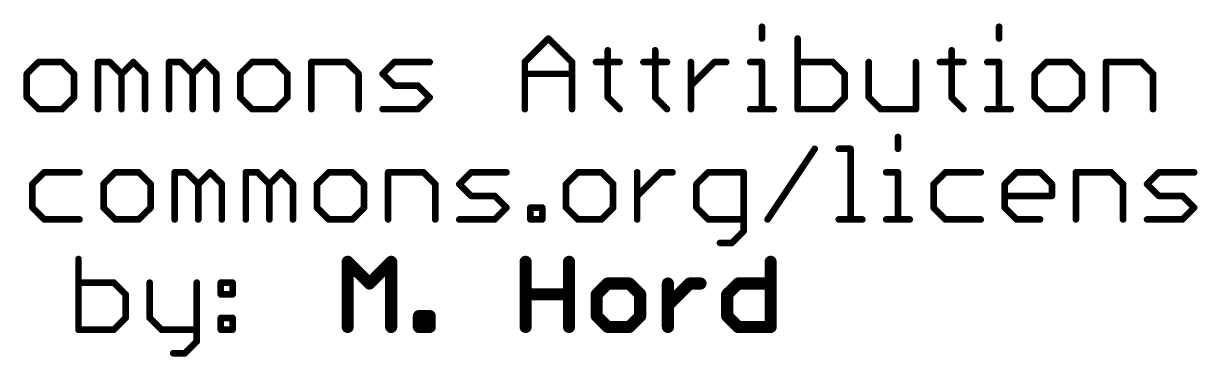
# Model space of a CAD drawing. Extents: x -47 to 60, y -17 to 15.
# Drawn here: x -2.24 to 24.77, y -17.05 to -9.38 of the extents above; entities that cross this region are included whole.
import ezdxf

# ---------------------------------------------------------------- set-up
doc = ezdxf.new("R2010")
doc.units = 0
doc.layers.add('51', color=53, linetype='CONTINUOUS')

msp = doc.modelspace()

# ---------------------------------------------------------------- linework, layer by layer
at = {"layer": '51'}
for points, const_width in [([(14.7507, -9.4556), (14.7507, -9.7268)], 0.1524), ([(20.2079, -9.4556), (20.2079, -9.7268)], 0.1524), ([(9.2952, -10.2691), (9.8376, -9.7268)], 0.1524), ([(9.8376, -9.7268), (10.3799, -10.2691)], 0.1524), ([(15.571, -9.7268), (15.571, -11.3538)], 0.1524), ([(11.2035, -9.998), (11.2035, -11.0826)], 0.1524), ([(12.295, -9.998), (12.295, -11.0826)], 0.1524), ([(19.1165, -9.998), (19.1165, -11.0826)], 0.1524), ([(-1.8937, -10.2691), (-2.1649, -10.5403)], 0.1524), ([(-1.3514, -10.2691), (-1.8937, -10.2691)], 0.1524), ([(-1.0802, -10.5403), (-1.3514, -10.2691)], 0.1524), ([(-0.5277, -11.3538), (-0.5277, -10.2691)], 0.1524), ([(-0.5277, -10.2691), (-0.2565, -10.2691)], 0.1524), ([(-0.2565, -10.2691), (0.0146, -10.5403)], 0.1524), ([(0.0146, -10.5403), (0.2858, -10.2691)], 0.1524), ([(0.2858, -10.2691), (0.557, -10.5403)], 0.1524), ([(1.1095, -11.3538), (1.1095, -10.2691)], 0.1524), ([(1.1095, -10.2691), (1.3806, -10.2691)], 0.1524), ([(1.3806, -10.2691), (1.6518, -10.5403)], 0.1524), ([(1.6518, -10.5403), (1.9229, -10.2691)], 0.1524), ([(1.9229, -10.2691), (2.1941, -10.5403)], 0.1524), ([(3.0178, -10.2691), (2.7466, -10.5403)], 0.1524), ([(3.5601, -10.2691), (3.0178, -10.2691)], 0.1524), ([(3.8313, -10.5403), (3.5601, -10.2691)], 0.1524), ([(4.3838, -11.3538), (4.3838, -10.2691)], 0.1524), ([(4.3838, -10.2691), (5.1973, -10.2691)], 0.1524), ([(5.1973, -10.2691), (5.4684, -10.5403)], 0.1524), ([(6.0209, -10.5403), (6.2921, -10.2691)], 0.1524), ([(6.2921, -10.2691), (7.1056, -10.2691)], 0.1524), ([(9.2952, -11.3538), (9.2952, -10.2691)], 0.1524), ([(10.3799, -10.2691), (10.3799, -11.3538)], 0.1524), ([(10.9324, -10.2691), (11.4747, -10.2691)], 0.1524), ([(12.0238, -10.2691), (12.5662, -10.2691)], 0.1524), ([(13.1153, -11.3538), (13.1153, -10.2691)], 0.1524), ([(13.1153, -10.8115), (13.6576, -10.2691)], 0.1524), ([(13.6576, -10.2691), (13.9288, -10.2691)], 0.1524), ([(14.4796, -10.2691), (14.7507, -10.2691)], 0.1524), ([(14.7507, -10.2691), (14.7507, -11.3538)], 0.1524), ([(16.3845, -10.2691), (15.571, -10.2691)], 0.1524), ([(16.6557, -10.5403), (16.3845, -10.2691)], 0.1524), ([(17.2082, -10.2691), (17.2082, -11.0826)], 0.1524), ([(18.2928, -11.3538), (18.2928, -10.2691)], 0.1524), ([(18.8453, -10.2691), (19.3876, -10.2691)], 0.1524), ([(19.9367, -10.2691), (20.2079, -10.2691)], 0.1524), ([(20.2079, -10.2691), (20.2079, -11.3538)], 0.1524), ([(21.2993, -10.2691), (21.0282, -10.5403)], 0.1524), ([(21.8417, -10.2691), (21.2993, -10.2691)], 0.1524), ([(22.1128, -10.5403), (21.8417, -10.2691)], 0.1524), ([(22.6653, -11.3538), (22.6653, -10.2691)], 0.1524), ([(22.6653, -10.2691), (23.4788, -10.2691)], 0.1524), ([(23.4788, -10.2691), (23.75, -10.5403)], 0.1524), ([(-2.1649, -10.5403), (-2.1649, -11.0826)], 0.1524), ([(-1.0802, -11.0826), (-1.0802, -10.5403)], 0.1524), ([(0.0146, -10.5403), (0.0146, -11.3538)], 0.1524), ([(0.557, -10.5403), (0.557, -11.3538)], 0.1524), ([(1.6518, -10.5403), (1.6518, -11.3538)], 0.1524), ([(2.1941, -10.5403), (2.1941, -11.3538)], 0.1524), ([(2.7466, -10.5403), (2.7466, -11.0826)], 0.1524), ([(3.8313, -11.0826), (3.8313, -10.5403)], 0.1524), ([(5.4684, -10.5403), (5.4684, -11.3538)], 0.1524), ([(6.2921, -10.8115), (6.0209, -10.5403)], 0.1524), ([(9.2952, -10.5403), (10.3799, -10.5403)], 0.1524), ([(16.6557, -11.0826), (16.6557, -10.5403)], 0.1524), ([(21.0282, -10.5403), (21.0282, -11.0826)], 0.1524), ([(22.1128, -11.0826), (22.1128, -10.5403)], 0.1524), ([(23.75, -10.5403), (23.75, -11.3538)], 0.1524), ([(6.8344, -10.8115), (6.2921, -10.8115)], 0.1524), ([(7.1056, -11.0826), (6.8344, -10.8115)], 0.1524), ([(-2.1649, -11.0826), (-1.8937, -11.3538)], 0.1524), ([(-1.3514, -11.3538), (-1.0802, -11.0826)], 0.1524), ([(2.7466, -11.0826), (3.0178, -11.3538)], 0.1524), ([(3.5601, -11.3538), (3.8313, -11.0826)], 0.1524), ([(6.8344, -11.3538), (7.1056, -11.0826)], 0.1524), ([(11.2035, -11.0826), (11.4747, -11.3538)], 0.1524), ([(12.295, -11.0826), (12.5662, -11.3538)], 0.1524), ([(16.3845, -11.3538), (16.6557, -11.0826)], 0.1524), ([(17.2082, -11.0826), (17.4793, -11.3538)], 0.1524), ([(19.1165, -11.0826), (19.3876, -11.3538)], 0.1524), ([(21.0282, -11.0826), (21.2993, -11.3538)], 0.1524), ([(21.8417, -11.3538), (22.1128, -11.0826)], 0.1524), ([(-1.8937, -11.3538), (-1.3514, -11.3538)], 0.1524), ([(3.0178, -11.3538), (3.5601, -11.3538)], 0.1524), ([(6.0209, -11.3538), (6.8344, -11.3538)], 0.1524), ([(14.4796, -11.3538), (15.0219, -11.3538)], 0.1524), ([(15.571, -11.3538), (16.3845, -11.3538)], 0.1524), ([(17.4793, -11.3538), (18.2928, -11.3538)], 0.1524), ([(19.9367, -11.3538), (20.4791, -11.3538)], 0.1524), ([(21.2993, -11.3538), (21.8417, -11.3538)], 0.1524), ([(17.8806, -11.9956), (17.8806, -12.2668)], 0.1524), ([(14.8808, -13.8938), (15.9655, -12.2668)], 0.1524), ([(16.518, -12.2668), (16.7891, -12.2668)], 0.1524), ([(16.7891, -12.2668), (16.7891, -13.8938)], 0.1524), ([(-1.7653, -12.8091), (-2.0365, -13.0803)], 0.1524), ([(-0.9518, -12.8091), (-1.7653, -12.8091)], 0.1524), ([(-0.1281, -12.8091), (-0.3993, -13.0803)], 0.1524), ([(0.4142, -12.8091), (-0.1281, -12.8091)], 0.1524), ([(0.6854, -13.0803), (0.4142, -12.8091)], 0.1524), ([(1.2379, -13.8938), (1.2379, -12.8091)], 0.1524), ([(1.2379, -12.8091), (1.509, -12.8091)], 0.1524), ([(1.509, -12.8091), (1.7802, -13.0803)], 0.1524), ([(1.7802, -13.0803), (2.0514, -12.8091)], 0.1524), ([(2.0514, -12.8091), (2.3225, -13.0803)], 0.1524), ([(2.875, -13.8938), (2.875, -12.8091)], 0.1524), ([(2.875, -12.8091), (3.1462, -12.8091)], 0.1524), ([(3.1462, -12.8091), (3.4173, -13.0803)], 0.1524), ([(3.4173, -13.0803), (3.6885, -12.8091)], 0.1524), ([(3.6885, -12.8091), (3.9597, -13.0803)], 0.1524), ([(4.7833, -12.8091), (4.5122, -13.0803)], 0.1524), ([(5.3257, -12.8091), (4.7833, -12.8091)], 0.1524), ([(5.5968, -13.0803), (5.3257, -12.8091)], 0.1524), ([(6.1493, -13.8938), (6.1493, -12.8091)], 0.1524), ([(6.1493, -12.8091), (6.9628, -12.8091)], 0.1524), ([(6.9628, -12.8091), (7.234, -13.0803)], 0.1524), ([(7.7865, -13.0803), (8.0576, -12.8091)], 0.1524), ([(8.0576, -12.8091), (8.8711, -12.8091)], 0.1524), ([(10.5134, -12.8091), (10.2422, -13.0803)], 0.1524), ([(11.0557, -12.8091), (10.5134, -12.8091)], 0.1524), ([(11.3269, -13.0803), (11.0557, -12.8091)], 0.1524), ([(11.8794, -13.8938), (11.8794, -12.8091)], 0.1524), ([(11.8794, -13.3515), (12.4217, -12.8091)], 0.1524), ([(12.4217, -12.8091), (12.6929, -12.8091)], 0.1524), ([(13.5148, -12.8091), (13.2437, -13.0803)], 0.1524), ([(14.3283, -12.8091), (13.5148, -12.8091)], 0.1524), ([(14.3283, -14.165), (14.3283, -12.8091)], 0.1524), ([(17.6094, -12.8091), (17.8806, -12.8091)], 0.1524), ([(17.8806, -12.8091), (17.8806, -13.8938)], 0.1524), ([(18.972, -12.8091), (18.7009, -13.0803)], 0.1524), ([(19.7855, -12.8091), (18.972, -12.8091)], 0.1524), ([(20.338, -13.0803), (20.6092, -12.8091)], 0.1524), ([(20.6092, -12.8091), (21.1515, -12.8091)], 0.1524), ([(21.1515, -12.8091), (21.4227, -13.0803)], 0.1524), ([(21.9752, -13.8938), (21.9752, -12.8091)], 0.1524), ([(21.9752, -12.8091), (22.7887, -12.8091)], 0.1524), ([(22.7887, -12.8091), (23.0598, -13.0803)], 0.1524), ([(23.6123, -13.0803), (23.8835, -12.8091)], 0.1524), ([(23.8835, -12.8091), (24.697, -12.8091)], 0.1524), ([(-2.0365, -13.0803), (-2.0365, -13.6226)], 0.1524), ([(-0.3993, -13.0803), (-0.3993, -13.6226)], 0.1524), ([(0.6854, -13.6226), (0.6854, -13.0803)], 0.1524), ([(1.7802, -13.0803), (1.7802, -13.8938)], 0.1524), ([(2.3225, -13.0803), (2.3225, -13.8938)], 0.1524), ([(3.4173, -13.0803), (3.4173, -13.8938)], 0.1524), ([(3.9597, -13.0803), (3.9597, -13.8938)], 0.1524), ([(4.5122, -13.0803), (4.5122, -13.6226)], 0.1524), ([(5.5968, -13.6226), (5.5968, -13.0803)], 0.1524), ([(7.234, -13.0803), (7.234, -13.8938)], 0.1524), ([(8.0576, -13.3515), (7.7865, -13.0803)], 0.1524), ([(10.2422, -13.0803), (10.2422, -13.6226)], 0.1524), ([(11.3269, -13.6226), (11.3269, -13.0803)], 0.1524), ([(13.2437, -13.0803), (13.2437, -13.6226)], 0.1524), ([(18.7009, -13.0803), (18.7009, -13.6226)], 0.1524), ([(20.338, -13.6226), (20.338, -13.0803)], 0.1524), ([(21.4227, -13.0803), (21.4227, -13.3515)], 0.1524), ([(23.0598, -13.0803), (23.0598, -13.8938)], 0.1524), ([(23.8835, -13.3515), (23.6123, -13.0803)], 0.1524), ([(8.6, -13.3515), (8.0576, -13.3515)], 0.1524), ([(8.8711, -13.6226), (8.6, -13.3515)], 0.1524), ([(21.4227, -13.3515), (20.338, -13.3515)], 0.1524), ([(24.4258, -13.3515), (23.8835, -13.3515)], 0.1524), ([(24.697, -13.6226), (24.4258, -13.3515)], 0.1524), ([(-2.0365, -13.6226), (-1.7653, -13.8938)], 0.1524), ([(-0.3993, -13.6226), (-0.1281, -13.8938)], 0.1524), ([(0.4142, -13.8938), (0.6854, -13.6226)], 0.1524), ([(4.5122, -13.6226), (4.7833, -13.8938)], 0.1524), ([(5.3257, -13.8938), (5.5968, -13.6226)], 0.1524), ([(8.6, -13.8938), (8.8711, -13.6226)], 0.1524), ([(9.4236, -13.8938), (9.4236, -13.6226)], 0.1524), ([(9.4236, -13.6226), (9.6948, -13.6226)], 0.1524), ([(9.6948, -13.6226), (9.6948, -13.8938)], 0.1524), ([(10.2422, -13.6226), (10.5134, -13.8938)], 0.1524), ([(11.0557, -13.8938), (11.3269, -13.6226)], 0.1524), ([(13.2437, -13.6226), (13.5148, -13.8938)], 0.1524), ([(18.7009, -13.6226), (18.972, -13.8938)], 0.1524), ([(20.6092, -13.8938), (20.338, -13.6226)], 0.1524), ([(24.4258, -13.8938), (24.697, -13.6226)], 0.1524), ([(-1.7653, -13.8938), (-0.9518, -13.8938)], 0.1524), ([(-0.1281, -13.8938), (0.4142, -13.8938)], 0.1524), ([(4.7833, -13.8938), (5.3257, -13.8938)], 0.1524), ([(7.7865, -13.8938), (8.6, -13.8938)], 0.1524), ([(9.6948, -13.8938), (9.4236, -13.8938)], 0.1524), ([(10.5134, -13.8938), (11.0557, -13.8938)], 0.1524), ([(13.5148, -13.8938), (14.3283, -13.8938)], 0.1524), ([(16.518, -13.8938), (17.0603, -13.8938)], 0.1524), ([(17.6094, -13.8938), (18.1517, -13.8938)], 0.1524), ([(18.972, -13.8938), (19.7855, -13.8938)], 0.1524), ([(21.1515, -13.8938), (20.6092, -13.8938)], 0.1524), ([(23.6123, -13.8938), (24.4258, -13.8938)], 0.1524), ([(14.0572, -14.4361), (14.3283, -14.165)], 0.1524), ([(13.786, -14.4361), (14.0572, -14.4361)], 0.1524), ([(-0.9751, -14.8068), (-0.9751, -16.4338)], 0.1524), ([(5.2197, -16.3703), (5.2197, -14.8704)], 0.2794), ([(5.2197, -14.8704), (5.7197, -15.3704)], 0.2794), ([(5.7197, -15.3704), (6.2196, -14.8704)], 0.2794), ([(6.2196, -14.8704), (6.2196, -16.3703)], 0.2794), ([(9.3126, -16.3703), (9.3126, -14.8704)], 0.2794), ([(10.3125, -14.8704), (10.3125, -16.3703)], 0.2794), ([(14.9511, -14.8704), (14.9511, -16.3703)], 0.2794), ([(-0.1616, -15.3491), (-0.9751, -15.3491)], 0.1524), ([(0.1095, -15.6203), (-0.1616, -15.3491)], 0.1524), ([(0.662, -15.3491), (0.662, -16.1626)], 0.1524), ([(1.7467, -15.3491), (1.7467, -16.705)], 0.1524), ([(2.2992, -15.3491), (2.5704, -15.3491)], 0.1524), ([(2.2992, -15.6203), (2.2992, -15.3491)], 0.1524), ([(2.5704, -15.3491), (2.5704, -15.6203)], 0.1524), ([(11.1997, -15.3704), (10.9497, -15.6204)], 0.2794), ([(11.6997, -15.3704), (11.1997, -15.3704)], 0.2794), ([(11.9497, -15.6204), (11.6997, -15.3704)], 0.2794), ([(12.5869, -16.3703), (12.5869, -15.3704)], 0.2794), ([(12.5869, -15.8703), (13.0869, -15.3704)], 0.2794), ([(13.0869, -15.3704), (13.3368, -15.3704)], 0.2794), ([(13.9512, -15.6204), (14.2012, -15.3704)], 0.2794), ([(14.2012, -15.3704), (14.9511, -15.3704)], 0.2794), ([(0.1095, -16.1626), (0.1095, -15.6203)], 0.1524), ([(2.5704, -15.6203), (2.2992, -15.6203)], 0.1524), ([(9.3126, -15.6204), (10.3125, -15.6204)], 0.2794), ([(10.9497, -15.6204), (10.9497, -16.1203)], 0.2794), ([(11.9497, -16.1203), (11.9497, -15.6204)], 0.2794), ([(13.9512, -16.1203), (13.9512, -15.6204)], 0.2794), ([(-0.1616, -16.4338), (0.1095, -16.1626)], 0.1524), ([(0.662, -16.1626), (0.9332, -16.4338)], 0.1524), ([(2.2992, -16.1626), (2.5704, -16.1626)], 0.1524), ([(2.2992, -16.4338), (2.2992, -16.1626)], 0.1524), ([(2.5704, -16.1626), (2.5704, -16.4338)], 0.1524), ([(6.8569, -16.3703), (6.8569, -16.1203)], 0.2794), ([(6.8569, -16.1203), (7.1068, -16.1203)], 0.2794), ([(7.1068, -16.1203), (7.1068, -16.3703)], 0.2794), ([(10.9497, -16.1203), (11.1997, -16.3703)], 0.2794), ([(11.6997, -16.3703), (11.9497, -16.1203)], 0.2794), ([(14.2012, -16.3703), (13.9512, -16.1203)], 0.2794), ([(-0.9751, -16.4338), (-0.1616, -16.4338)], 0.1524), ([(0.9332, -16.4338), (1.7467, -16.4338)], 0.1524), ([(2.5704, -16.4338), (2.2992, -16.4338)], 0.1524), ([(7.1068, -16.3703), (6.8569, -16.3703)], 0.2794), ([(11.1997, -16.3703), (11.6997, -16.3703)], 0.2794), ([(14.9511, -16.3703), (14.2012, -16.3703)], 0.2794), ([(1.7467, -16.705), (1.4755, -16.9761)], 0.1524), ([(1.4755, -16.9761), (1.2044, -16.9761)], 0.1524)]:
    msp.add_lwpolyline(points, dxfattribs=dict(at, const_width=const_width))
for points, const_width in [([(14.7888, -9.4556, 1), (14.7126, -9.4556)], 0.0762), ([(20.246, -9.4556, 1), (20.1698, -9.4556)], 0.0762), ([(9.8645, -9.6999, 1), (9.8106, -9.7538)], 0.0762), ([(9.8645, -9.7538, 1), (9.8106, -9.6999)], 0.0762), ([(14.7126, -9.7268, 1), (14.7888, -9.7268)], 0.0762), ([(15.6091, -9.7268, 1), (15.5329, -9.7268)], 0.0762), ([(20.1698, -9.7268, 1), (20.246, -9.7268)], 0.0762), ([(11.2416, -9.998, 1), (11.1654, -9.998)], 0.0762), ([(12.3331, -9.998, 1), (12.2569, -9.998)], 0.0762), ([(19.1546, -9.998, 1), (19.0784, -9.998)], 0.0762), ([(-1.8937, -10.231, 1), (-1.8937, -10.3072)], 0.0762), ([(-1.8668, -10.2961, 1), (-1.9206, -10.2422)], 0.0762), ([(-1.3244, -10.2422, 1), (-1.3783, -10.2961)], 0.0762), ([(-1.3514, -10.3072, 1), (-1.3514, -10.231)], 0.0762), ([(-0.4896, -10.2691, 1), (-0.5658, -10.2691)], 0.0762), ([(-0.5277, -10.231, 1), (-0.5277, -10.3072)], 0.0762), ([(-0.2296, -10.2422, 1), (-0.2835, -10.2961)], 0.0762), ([(-0.2565, -10.3072, 1), (-0.2565, -10.231)], 0.0762), ([(0.3127, -10.2422, 1), (0.2588, -10.2961)], 0.0762), ([(0.3127, -10.2961, 1), (0.2588, -10.2422)], 0.0762), ([(1.1476, -10.2691, 1), (1.0714, -10.2691)], 0.0762), ([(1.1095, -10.231, 1), (1.1095, -10.3072)], 0.0762), ([(1.4076, -10.2422, 1), (1.3537, -10.2961)], 0.0762), ([(1.3806, -10.3072, 1), (1.3806, -10.231)], 0.0762), ([(1.9499, -10.2422, 1), (1.896, -10.2961)], 0.0762), ([(1.9499, -10.2961, 1), (1.896, -10.2422)], 0.0762), ([(3.0178, -10.231, 1), (3.0178, -10.3072)], 0.0762), ([(3.0447, -10.2961, 1), (2.9908, -10.2422)], 0.0762), ([(3.587, -10.2422, 1), (3.5332, -10.2961)], 0.0762), ([(3.5601, -10.3072, 1), (3.5601, -10.231)], 0.0762), ([(4.4219, -10.2691, 1), (4.3457, -10.2691)], 0.0762), ([(4.3838, -10.231, 1), (4.3838, -10.3072)], 0.0762), ([(5.2242, -10.2422, 1), (5.1703, -10.2961)], 0.0762), ([(5.1973, -10.3072, 1), (5.1973, -10.231)], 0.0762), ([(6.2921, -10.231, 1), (6.2921, -10.3072)], 0.0762), ([(6.319, -10.2961, 1), (6.2651, -10.2422)], 0.0762), ([(7.1056, -10.3072, 1), (7.1056, -10.231)], 0.0762), ([(9.3333, -10.2691, 1), (9.2571, -10.2691)], 0.0762), ([(9.2683, -10.2422, 1), (9.3222, -10.2961)], 0.0762), ([(10.418, -10.2691, 1), (10.3418, -10.2691)], 0.0762), ([(10.3529, -10.2961, 1), (10.4068, -10.2422)], 0.0762), ([(10.9324, -10.231, 1), (10.9324, -10.3072)], 0.0762), ([(11.4747, -10.3072, 1), (11.4747, -10.231)], 0.0762), ([(12.0238, -10.231, 1), (12.0238, -10.3072)], 0.0762), ([(12.5662, -10.3072, 1), (12.5662, -10.231)], 0.0762), ([(13.1534, -10.2691, 1), (13.0772, -10.2691)], 0.0762), ([(13.6576, -10.231, 1), (13.6576, -10.3072)], 0.0762), ([(13.6845, -10.2961, 1), (13.6306, -10.2422)], 0.0762), ([(13.9288, -10.3072, 1), (13.9288, -10.231)], 0.0762), ([(14.4796, -10.231, 1), (14.4796, -10.3072)], 0.0762), ([(14.7888, -10.2691, 1), (14.7126, -10.2691)], 0.0762), ([(14.7507, -10.3072, 1), (14.7507, -10.231)], 0.0762), ([(15.571, -10.231, 1), (15.571, -10.3072)], 0.0762), ([(16.4114, -10.2422, 1), (16.3575, -10.2961)], 0.0762), ([(16.3845, -10.3072, 1), (16.3845, -10.231)], 0.0762), ([(17.2463, -10.2691, 1), (17.1701, -10.2691)], 0.0762), ([(18.3309, -10.2691, 1), (18.2547, -10.2691)], 0.0762), ([(18.8453, -10.231, 1), (18.8453, -10.3072)], 0.0762), ([(19.3876, -10.3072, 1), (19.3876, -10.231)], 0.0762), ([(19.9367, -10.231, 1), (19.9367, -10.3072)], 0.0762), ([(20.246, -10.2691, 1), (20.1698, -10.2691)], 0.0762), ([(20.2079, -10.3072, 1), (20.2079, -10.231)], 0.0762), ([(21.2993, -10.231, 1), (21.2993, -10.3072)], 0.0762), ([(21.3263, -10.2961, 1), (21.2724, -10.2422)], 0.0762), ([(21.8686, -10.2422, 1), (21.8147, -10.2961)], 0.0762), ([(21.8417, -10.3072, 1), (21.8417, -10.231)], 0.0762), ([(22.7034, -10.2691, 1), (22.6272, -10.2691)], 0.0762), ([(22.6653, -10.231, 1), (22.6653, -10.3072)], 0.0762), ([(23.5058, -10.2422, 1), (23.4519, -10.2961)], 0.0762), ([(23.4788, -10.3072, 1), (23.4788, -10.231)], 0.0762), ([(-2.1268, -10.5403, 1), (-2.203, -10.5403)], 0.0762), ([(-2.1918, -10.5134, 1), (-2.1379, -10.5672)], 0.0762), ([(-1.0421, -10.5403, 1), (-1.1183, -10.5403)], 0.0762), ([(-1.1071, -10.5672, 1), (-1.0533, -10.5134)], 0.0762), ([(0.0527, -10.5403, 1), (-0.0235, -10.5403)], 0.0762), ([(-0.0123, -10.5134, 1), (0.0416, -10.5672)], 0.0762), ([(-0.0123, -10.5672, 1), (0.0416, -10.5134)], 0.0762), ([(0.5951, -10.5403, 1), (0.5189, -10.5403)], 0.0762), ([(0.53, -10.5672, 1), (0.5839, -10.5134)], 0.0762), ([(1.6899, -10.5403, 1), (1.6137, -10.5403)], 0.0762), ([(1.6248, -10.5134, 1), (1.6787, -10.5672)], 0.0762), ([(1.6248, -10.5672, 1), (1.6787, -10.5134)], 0.0762), ([(2.2322, -10.5403, 1), (2.156, -10.5403)], 0.0762), ([(2.1672, -10.5672, 1), (2.2211, -10.5134)], 0.0762), ([(2.7847, -10.5403, 1), (2.7085, -10.5403)], 0.0762), ([(2.7197, -10.5134, 1), (2.7735, -10.5672)], 0.0762), ([(3.8694, -10.5403, 1), (3.7932, -10.5403)], 0.0762), ([(3.8043, -10.5672, 1), (3.8582, -10.5134)], 0.0762), ([(5.5065, -10.5403, 1), (5.4303, -10.5403)], 0.0762), ([(5.4415, -10.5672, 1), (5.4954, -10.5134)], 0.0762), ([(6.0479, -10.5134, 1), (5.994, -10.5672)], 0.0762), ([(5.994, -10.5134, 1), (6.0479, -10.5672)], 0.0762), ([(9.2952, -10.5022, 1), (9.2952, -10.5784)], 0.0762), ([(10.3799, -10.5784, 1), (10.3799, -10.5022)], 0.0762), ([(16.6938, -10.5403, 1), (16.6176, -10.5403)], 0.0762), ([(16.6287, -10.5672, 1), (16.6826, -10.5134)], 0.0762), ([(21.0663, -10.5403, 1), (20.9901, -10.5403)], 0.0762), ([(21.0012, -10.5134, 1), (21.0551, -10.5672)], 0.0762), ([(22.1509, -10.5403, 1), (22.0747, -10.5403)], 0.0762), ([(22.0859, -10.5672, 1), (22.1398, -10.5134)], 0.0762), ([(23.7881, -10.5403, 1), (23.7119, -10.5403)], 0.0762), ([(23.7231, -10.5672, 1), (23.7769, -10.5134)], 0.0762), ([(6.2921, -10.7734, 1), (6.2921, -10.8496)], 0.0762), ([(6.2651, -10.8384, 1), (6.319, -10.7845)], 0.0762), ([(6.8614, -10.7845, 1), (6.8075, -10.8384)], 0.0762), ([(6.8344, -10.8496, 1), (6.8344, -10.7734)], 0.0762), ([(13.0883, -10.7845, 1), (13.1422, -10.8384)], 0.0762), ([(-2.1379, -11.0557, 1), (-2.1918, -11.1096)], 0.0762), ([(-2.203, -11.0826, 1), (-2.1268, -11.0826)], 0.0762), ([(-1.1183, -11.0826, 1), (-1.0421, -11.0826)], 0.0762), ([(-1.0533, -11.1096, 1), (-1.1071, -11.0557)], 0.0762), ([(2.7735, -11.0557, 1), (2.7197, -11.1096)], 0.0762), ([(2.7085, -11.0826, 1), (2.7847, -11.0826)], 0.0762), ([(3.7932, -11.0826, 1), (3.8694, -11.0826)], 0.0762), ([(3.8582, -11.1096, 1), (3.8043, -11.0557)], 0.0762), ([(7.1325, -11.1096, 1), (7.0786, -11.0557)], 0.0762), ([(7.0786, -11.1096, 1), (7.1325, -11.0557)], 0.0762), ([(11.2305, -11.0557, 1), (11.1766, -11.1096)], 0.0762), ([(11.1654, -11.0826, 1), (11.2416, -11.0826)], 0.0762), ([(12.3219, -11.0557, 1), (12.268, -11.1096)], 0.0762), ([(12.2569, -11.0826, 1), (12.3331, -11.0826)], 0.0762), ([(16.6176, -11.0826, 1), (16.6938, -11.0826)], 0.0762), ([(16.6826, -11.1096, 1), (16.6287, -11.0557)], 0.0762), ([(17.2351, -11.0557, 1), (17.1812, -11.1096)], 0.0762), ([(17.1701, -11.0826, 1), (17.2463, -11.0826)], 0.0762), ([(19.1434, -11.0557, 1), (19.0895, -11.1096)], 0.0762), ([(19.0784, -11.0826, 1), (19.1546, -11.0826)], 0.0762), ([(21.0551, -11.0557, 1), (21.0012, -11.1096)], 0.0762), ([(20.9901, -11.0826, 1), (21.0663, -11.0826)], 0.0762), ([(22.0747, -11.0826, 1), (22.1509, -11.0826)], 0.0762), ([(22.1398, -11.1096, 1), (22.0859, -11.0557)], 0.0762), ([(-1.8937, -11.3157, 1), (-1.8937, -11.3919)], 0.0762), ([(-1.9206, -11.3807, 1), (-1.8668, -11.3269)], 0.0762), ([(-1.3783, -11.3269, 1), (-1.3244, -11.3807)], 0.0762), ([(-1.3514, -11.3919, 1), (-1.3514, -11.3157)], 0.0762), ([(-0.5658, -11.3538, 1), (-0.4896, -11.3538)], 0.0762), ([(-0.0235, -11.3538, 1), (0.0527, -11.3538)], 0.0762), ([(0.5189, -11.3538, 1), (0.5951, -11.3538)], 0.0762), ([(1.0714, -11.3538, 1), (1.1476, -11.3538)], 0.0762), ([(1.6137, -11.3538, 1), (1.6899, -11.3538)], 0.0762), ([(2.156, -11.3538, 1), (2.2322, -11.3538)], 0.0762), ([(3.0178, -11.3157, 1), (3.0178, -11.3919)], 0.0762), ([(2.9908, -11.3807, 1), (3.0447, -11.3269)], 0.0762), ([(3.5332, -11.3269, 1), (3.587, -11.3807)], 0.0762), ([(3.5601, -11.3919, 1), (3.5601, -11.3157)], 0.0762), ([(4.3457, -11.3538, 1), (4.4219, -11.3538)], 0.0762), ([(5.4303, -11.3538, 1), (5.5065, -11.3538)], 0.0762), ([(6.0209, -11.3157, 1), (6.0209, -11.3919)], 0.0762), ([(6.8075, -11.3269, 1), (6.8614, -11.3807)], 0.0762), ([(6.8344, -11.3919, 1), (6.8344, -11.3157)], 0.0762), ([(9.2571, -11.3538, 1), (9.3333, -11.3538)], 0.0762), ([(10.3418, -11.3538, 1), (10.418, -11.3538)], 0.0762), ([(11.4478, -11.3807, 1), (11.5017, -11.3269)], 0.0762), ([(12.5392, -11.3807, 1), (12.5931, -11.3269)], 0.0762), ([(13.0772, -11.3538, 1), (13.1534, -11.3538)], 0.0762), ([(14.4796, -11.3157, 1), (14.4796, -11.3919)], 0.0762), ([(14.7126, -11.3538, 1), (14.7888, -11.3538)], 0.0762), ([(15.0219, -11.3919, 1), (15.0219, -11.3157)], 0.0762), ([(15.571, -11.3157, 1), (15.571, -11.3919)], 0.0762), ([(15.5329, -11.3538, 1), (15.6091, -11.3538)], 0.0762), ([(16.3576, -11.3269, 1), (16.4114, -11.3807)], 0.0762), ([(16.3845, -11.3919, 1), (16.3845, -11.3157)], 0.0762), ([(17.4793, -11.3157, 1), (17.4793, -11.3919)], 0.0762), ([(17.4524, -11.3807, 1), (17.5063, -11.3269)], 0.0762), ([(18.2547, -11.3538, 1), (18.3309, -11.3538)], 0.0762), ([(18.2928, -11.3919, 1), (18.2928, -11.3157)], 0.0762), ([(19.3607, -11.3807, 1), (19.4146, -11.3269)], 0.0762), ([(19.9367, -11.3157, 1), (19.9367, -11.3919)], 0.0762), ([(20.1698, -11.3538, 1), (20.246, -11.3538)], 0.0762), ([(20.4791, -11.3919, 1), (20.4791, -11.3157)], 0.0762), ([(21.2993, -11.3157, 1), (21.2993, -11.3919)], 0.0762), ([(21.2724, -11.3807, 1), (21.3263, -11.3269)], 0.0762), ([(21.8147, -11.3269, 1), (21.8686, -11.3807)], 0.0762), ([(21.8417, -11.3919, 1), (21.8417, -11.3157)], 0.0762), ([(22.6272, -11.3538, 1), (22.7034, -11.3538)], 0.0762), ([(23.7119, -11.3538, 1), (23.7881, -11.3538)], 0.0762), ([(17.9187, -11.9956, 1), (17.8425, -11.9956)], 0.0762), ([(15.9972, -12.2879, 1), (15.9338, -12.2457)], 0.0762), ([(16.518, -12.2287, 1), (16.518, -12.3049)], 0.0762), ([(16.8272, -12.2668, 1), (16.751, -12.2668)], 0.0762), ([(16.7891, -12.3049, 1), (16.7891, -12.2287)], 0.0762), ([(17.8425, -12.2668, 1), (17.9187, -12.2668)], 0.0762), ([(-1.7653, -12.771, 1), (-1.7653, -12.8472)], 0.0762), ([(-1.7384, -12.8361, 1), (-1.7922, -12.7822)], 0.0762), ([(-0.9518, -12.8472, 1), (-0.9518, -12.771)], 0.0762), ([(-0.1281, -12.771, 1), (-0.1281, -12.8472)], 0.0762), ([(-0.1012, -12.8361, 1), (-0.1551, -12.7822)], 0.0762), ([(0.4411, -12.7822, 1), (0.3873, -12.8361)], 0.0762), ([(0.4142, -12.8472, 1), (0.4142, -12.771)], 0.0762), ([(1.276, -12.8091, 1), (1.1998, -12.8091)], 0.0762), ([(1.2379, -12.771, 1), (1.2379, -12.8472)], 0.0762), ([(1.536, -12.7822, 1), (1.4821, -12.8361)], 0.0762), ([(1.509, -12.8472, 1), (1.509, -12.771)], 0.0762), ([(2.0783, -12.7822, 1), (2.0244, -12.8361)], 0.0762), ([(2.0783, -12.8361, 1), (2.0244, -12.7822)], 0.0762), ([(2.9131, -12.8091, 1), (2.8369, -12.8091)], 0.0762), ([(2.875, -12.771, 1), (2.875, -12.8472)], 0.0762), ([(3.1731, -12.7822, 1), (3.1192, -12.8361)], 0.0762), ([(3.1462, -12.8472, 1), (3.1462, -12.771)], 0.0762), ([(3.7154, -12.7822, 1), (3.6616, -12.8361)], 0.0762), ([(3.7154, -12.8361, 1), (3.6616, -12.7822)], 0.0762), ([(4.7833, -12.771, 1), (4.7833, -12.8472)], 0.0762), ([(4.8103, -12.8361, 1), (4.7564, -12.7822)], 0.0762), ([(5.3526, -12.7822, 1), (5.2987, -12.8361)], 0.0762), ([(5.3257, -12.8472, 1), (5.3257, -12.771)], 0.0762), ([(6.1874, -12.8091, 1), (6.1112, -12.8091)], 0.0762), ([(6.1493, -12.771, 1), (6.1493, -12.8472)], 0.0762), ([(6.9898, -12.7822, 1), (6.9359, -12.8361)], 0.0762), ([(6.9628, -12.8472, 1), (6.9628, -12.771)], 0.0762), ([(8.0576, -12.771, 1), (8.0576, -12.8472)], 0.0762), ([(8.0846, -12.8361, 1), (8.0307, -12.7822)], 0.0762), ([(8.8711, -12.8472, 1), (8.8711, -12.771)], 0.0762), ([(10.5134, -12.771, 1), (10.5134, -12.8472)], 0.0762), ([(10.5403, -12.8361, 1), (10.4864, -12.7822)], 0.0762), ([(11.0827, -12.7822, 1), (11.0288, -12.8361)], 0.0762), ([(11.0557, -12.8472, 1), (11.0557, -12.771)], 0.0762), ([(11.9175, -12.8091, 1), (11.8413, -12.8091)], 0.0762), ([(12.4217, -12.771, 1), (12.4217, -12.8472)], 0.0762), ([(12.4486, -12.8361, 1), (12.3948, -12.7822)], 0.0762), ([(12.6929, -12.8472, 1), (12.6929, -12.771)], 0.0762), ([(13.5148, -12.771, 1), (13.5148, -12.8472)], 0.0762), ([(13.5418, -12.8361, 1), (13.4879, -12.7822)], 0.0762), ([(14.3664, -12.8091, 1), (14.2902, -12.8091)], 0.0762), ([(14.3283, -12.8472, 1), (14.3283, -12.771)], 0.0762), ([(17.6094, -12.771, 1), (17.6094, -12.8472)], 0.0762), ([(17.9187, -12.8091, 1), (17.8425, -12.8091)], 0.0762), ([(17.8806, -12.8472, 1), (17.8806, -12.771)], 0.0762), ([(18.972, -12.771, 1), (18.972, -12.8472)], 0.0762), ([(18.999, -12.8361, 1), (18.9451, -12.7822)], 0.0762), ([(19.7855, -12.8472, 1), (19.7855, -12.771)], 0.0762), ([(20.6092, -12.771, 1), (20.6092, -12.8472)], 0.0762), ([(20.6361, -12.8361, 1), (20.5822, -12.7822)], 0.0762), ([(21.1784, -12.7822, 1), (21.1246, -12.8361)], 0.0762), ([(21.1515, -12.8472, 1), (21.1515, -12.771)], 0.0762), ([(22.0133, -12.8091, 1), (21.9371, -12.8091)], 0.0762), ([(21.9752, -12.771, 1), (21.9752, -12.8472)], 0.0762), ([(22.8156, -12.7822, 1), (22.7617, -12.8361)], 0.0762), ([(22.7887, -12.8472, 1), (22.7887, -12.771)], 0.0762), ([(23.8835, -12.771, 1), (23.8835, -12.8472)], 0.0762), ([(23.9104, -12.8361, 1), (23.8565, -12.7822)], 0.0762), ([(24.697, -12.8472, 1), (24.697, -12.771)], 0.0762), ([(-1.9984, -13.0803, 1), (-2.0746, -13.0803)], 0.0762), ([(-2.0634, -13.0534, 1), (-2.0095, -13.1072)], 0.0762), ([(-0.3612, -13.0803, 1), (-0.4374, -13.0803)], 0.0762), ([(-0.4262, -13.0534, 1), (-0.3724, -13.1072)], 0.0762), ([(0.7235, -13.0803, 1), (0.6473, -13.0803)], 0.0762), ([(0.6584, -13.1072, 1), (0.7123, -13.0534)], 0.0762), ([(1.8183, -13.0803, 1), (1.7421, -13.0803)], 0.0762), ([(1.7532, -13.0534, 1), (1.8071, -13.1072)], 0.0762), ([(1.7532, -13.1072, 1), (1.8071, -13.0534)], 0.0762), ([(2.3606, -13.0803, 1), (2.2844, -13.0803)], 0.0762), ([(2.2956, -13.1072, 1), (2.3495, -13.0534)], 0.0762), ([(3.4554, -13.0803, 1), (3.3792, -13.0803)], 0.0762), ([(3.3904, -13.0534, 1), (3.4443, -13.1072)], 0.0762), ([(3.3904, -13.1072, 1), (3.4443, -13.0534)], 0.0762), ([(3.9978, -13.0803, 1), (3.9216, -13.0803)], 0.0762), ([(3.9327, -13.1072, 1), (3.9866, -13.0534)], 0.0762), ([(4.5503, -13.0803, 1), (4.4741, -13.0803)], 0.0762), ([(4.4852, -13.0534, 1), (4.5391, -13.1072)], 0.0762), ([(5.6349, -13.0803, 1), (5.5587, -13.0803)], 0.0762), ([(5.5699, -13.1072, 1), (5.6238, -13.0534)], 0.0762), ([(7.2721, -13.0803, 1), (7.1959, -13.0803)], 0.0762), ([(7.207, -13.1072, 1), (7.2609, -13.0534)], 0.0762), ([(7.8134, -13.0534, 1), (7.7595, -13.1072)], 0.0762), ([(7.7595, -13.0534, 1), (7.8134, -13.1072)], 0.0762), ([(10.2803, -13.0803, 1), (10.2041, -13.0803)], 0.0762), ([(10.2153, -13.0534, 1), (10.2692, -13.1072)], 0.0762), ([(11.365, -13.0803, 1), (11.2888, -13.0803)], 0.0762), ([(11.2999, -13.1072, 1), (11.3538, -13.0534)], 0.0762), ([(13.2818, -13.0803, 1), (13.2056, -13.0803)], 0.0762), ([(13.2167, -13.0534, 1), (13.2706, -13.1072)], 0.0762), ([(18.739, -13.0803, 1), (18.6628, -13.0803)], 0.0762), ([(18.6739, -13.0534, 1), (18.7278, -13.1072)], 0.0762), ([(20.3761, -13.0803, 1), (20.2999, -13.0803)], 0.0762), ([(20.3111, -13.0534, 1), (20.365, -13.1072)], 0.0762), ([(21.4608, -13.0803, 1), (21.3846, -13.0803)], 0.0762), ([(21.3957, -13.1072, 1), (21.4496, -13.0534)], 0.0762), ([(23.0979, -13.0803, 1), (23.0217, -13.0803)], 0.0762), ([(23.0329, -13.1072, 1), (23.0868, -13.0534)], 0.0762), ([(23.6393, -13.0534, 1), (23.5854, -13.1072)], 0.0762), ([(23.5854, -13.0534, 1), (23.6393, -13.1072)], 0.0762), ([(8.0576, -13.3134, 1), (8.0576, -13.3896)], 0.0762), ([(8.0307, -13.3784, 1), (8.0846, -13.3245)], 0.0762), ([(8.6269, -13.3245, 1), (8.573, -13.3784)], 0.0762), ([(8.6, -13.3896, 1), (8.6, -13.3134)], 0.0762), ([(11.8524, -13.3245, 1), (11.9063, -13.3784)], 0.0762), ([(20.338, -13.3134, 1), (20.338, -13.3896)], 0.0762), ([(21.3846, -13.3515, 1), (21.4608, -13.3515)], 0.0762), ([(21.4227, -13.3896, 1), (21.4227, -13.3134)], 0.0762), ([(23.8835, -13.3134, 1), (23.8835, -13.3896)], 0.0762), ([(23.8565, -13.3784, 1), (23.9104, -13.3245)], 0.0762), ([(24.4528, -13.3245, 1), (24.3989, -13.3784)], 0.0762), ([(24.4258, -13.3896, 1), (24.4258, -13.3134)], 0.0762), ([(-2.0095, -13.5957, 1), (-2.0634, -13.6496)], 0.0762), ([(-2.0746, -13.6226, 1), (-1.9984, -13.6226)], 0.0762), ([(-0.3724, -13.5957, 1), (-0.4262, -13.6496)], 0.0762), ([(-0.4374, -13.6226, 1), (-0.3612, -13.6226)], 0.0762), ([(0.6473, -13.6226, 1), (0.7235, -13.6226)], 0.0762), ([(0.7123, -13.6496, 1), (0.6584, -13.5957)], 0.0762), ([(4.5391, -13.5957, 1), (4.4852, -13.6496)], 0.0762), ([(4.4741, -13.6226, 1), (4.5503, -13.6226)], 0.0762), ([(5.5587, -13.6226, 1), (5.6349, -13.6226)], 0.0762), ([(5.6238, -13.6496, 1), (5.5699, -13.5957)], 0.0762), ([(8.8981, -13.6496, 1), (8.8442, -13.5957)], 0.0762), ([(8.8442, -13.6496, 1), (8.8981, -13.5957)], 0.0762), ([(9.4617, -13.6226, 1), (9.3855, -13.6226)], 0.0762), ([(9.4236, -13.5845, 1), (9.4236, -13.6607)], 0.0762), ([(9.7329, -13.6226, 1), (9.6567, -13.6226)], 0.0762), ([(9.6948, -13.6607, 1), (9.6948, -13.5845)], 0.0762), ([(10.2692, -13.5957, 1), (10.2153, -13.6496)], 0.0762), ([(10.2041, -13.6226, 1), (10.2803, -13.6226)], 0.0762), ([(11.2888, -13.6226, 1), (11.365, -13.6226)], 0.0762), ([(11.3538, -13.6496, 1), (11.2999, -13.5957)], 0.0762), ([(13.2706, -13.5957, 1), (13.2167, -13.6496)], 0.0762), ([(13.2056, -13.6226, 1), (13.2818, -13.6226)], 0.0762), ([(18.7278, -13.5957, 1), (18.6739, -13.6496)], 0.0762), ([(18.6628, -13.6226, 1), (18.739, -13.6226)], 0.0762), ([(20.365, -13.5957, 1), (20.3111, -13.6496)], 0.0762), ([(20.2999, -13.6226, 1), (20.3761, -13.6226)], 0.0762), ([(24.7239, -13.6496, 1), (24.67, -13.5957)], 0.0762), ([(24.67, -13.6496, 1), (24.7239, -13.5957)], 0.0762), ([(-1.7653, -13.8557, 1), (-1.7653, -13.9319)], 0.0762), ([(-1.7922, -13.9207, 1), (-1.7384, -13.8669)], 0.0762), ([(-0.9518, -13.9319, 1), (-0.9518, -13.8557)], 0.0762), ([(-0.1281, -13.8557, 1), (-0.1281, -13.9319)], 0.0762), ([(-0.1551, -13.9207, 1), (-0.1012, -13.8669)], 0.0762), ([(0.3873, -13.8669, 1), (0.4411, -13.9207)], 0.0762), ([(0.4142, -13.9319, 1), (0.4142, -13.8557)], 0.0762), ([(1.1998, -13.8938, 1), (1.276, -13.8938)], 0.0762), ([(1.7421, -13.8938, 1), (1.8183, -13.8938)], 0.0762), ([(2.2844, -13.8938, 1), (2.3606, -13.8938)], 0.0762), ([(2.8369, -13.8938, 1), (2.9131, -13.8938)], 0.0762), ([(3.3792, -13.8938, 1), (3.4554, -13.8938)], 0.0762), ([(3.9216, -13.8938, 1), (3.9978, -13.8938)], 0.0762), ([(4.7833, -13.8557, 1), (4.7833, -13.9319)], 0.0762), ([(4.7564, -13.9207, 1), (4.8103, -13.8669)], 0.0762), ([(5.2987, -13.8669, 1), (5.3526, -13.9207)], 0.0762), ([(5.3257, -13.9319, 1), (5.3257, -13.8557)], 0.0762), ([(6.1112, -13.8938, 1), (6.1874, -13.8938)], 0.0762), ([(7.1959, -13.8938, 1), (7.2721, -13.8938)], 0.0762), ([(7.7865, -13.8557, 1), (7.7865, -13.9319)], 0.0762), ([(8.573, -13.8669, 1), (8.6269, -13.9207)], 0.0762), ([(8.6, -13.9319, 1), (8.6, -13.8557)], 0.0762), ([(9.4236, -13.8557, 1), (9.4236, -13.9319)], 0.0762), ([(9.3855, -13.8938, 1), (9.4617, -13.8938)], 0.0762), ([(9.6567, -13.8938, 1), (9.7329, -13.8938)], 0.0762), ([(9.6948, -13.9319, 1), (9.6948, -13.8557)], 0.0762), ([(10.5134, -13.8557, 1), (10.5134, -13.9319)], 0.0762), ([(10.4864, -13.9207, 1), (10.5403, -13.8669)], 0.0762), ([(11.0288, -13.8669, 1), (11.0826, -13.9207)], 0.0762), ([(11.0557, -13.9319, 1), (11.0557, -13.8557)], 0.0762), ([(11.8413, -13.8938, 1), (11.9175, -13.8938)], 0.0762), ([(13.5148, -13.8557, 1), (13.5148, -13.9319)], 0.0762), ([(13.4879, -13.9207, 1), (13.5418, -13.8669)], 0.0762), ([(14.3283, -13.9319, 1), (14.3283, -13.8557)], 0.0762), ([(14.8491, -13.8727, 1), (14.9125, -13.9149)], 0.0762), ([(16.518, -13.8557, 1), (16.518, -13.9319)], 0.0762), ([(16.751, -13.8938, 1), (16.8272, -13.8938)], 0.0762), ([(17.0603, -13.9319, 1), (17.0603, -13.8557)], 0.0762), ([(17.6094, -13.8557, 1), (17.6094, -13.9319)], 0.0762), ([(17.8425, -13.8938, 1), (17.9187, -13.8938)], 0.0762), ([(18.1517, -13.9319, 1), (18.1517, -13.8557)], 0.0762), ([(18.972, -13.8557, 1), (18.972, -13.9319)], 0.0762), ([(18.9451, -13.9207, 1), (18.999, -13.8669)], 0.0762), ([(19.7855, -13.9319, 1), (19.7855, -13.8557)], 0.0762), ([(20.6092, -13.8557, 1), (20.6092, -13.9319)], 0.0762), ([(20.5822, -13.9207, 1), (20.6361, -13.8669)], 0.0762), ([(21.1515, -13.9319, 1), (21.1515, -13.8557)], 0.0762), ([(21.9371, -13.8938, 1), (22.0133, -13.8938)], 0.0762), ([(23.0217, -13.8938, 1), (23.0979, -13.8938)], 0.0762), ([(23.6123, -13.8557, 1), (23.6123, -13.9319)], 0.0762), ([(24.3989, -13.8669, 1), (24.4528, -13.9207)], 0.0762), ([(24.4258, -13.9319, 1), (24.4258, -13.8557)], 0.0762), ([(14.2902, -14.165, 1), (14.3664, -14.165)], 0.0762), ([(14.3553, -14.1919, 1), (14.3014, -14.138)], 0.0762), ([(13.786, -14.398, 1), (13.786, -14.4742)], 0.0762), ([(14.0302, -14.4092, 1), (14.0841, -14.4631)], 0.0762), ([(14.0572, -14.4742, 1), (14.0572, -14.398)], 0.0762), ([(-0.937, -14.8068, 1), (-1.0132, -14.8068)], 0.0762), ([(5.2896, -14.8704, 1), (5.1499, -14.8704)], 0.1397), ([(5.2691, -14.821, 1), (5.1703, -14.9198)], 0.1397), ([(6.2895, -14.8704, 1), (6.1498, -14.8704)], 0.1397), ([(6.269, -14.9198, 1), (6.1702, -14.821)], 0.1397), ([(9.3824, -14.8704, 1), (9.2427, -14.8704)], 0.1397), ([(10.3824, -14.8704, 1), (10.2427, -14.8704)], 0.1397), ([(15.021, -14.8704, 1), (14.8813, -14.8704)], 0.1397), ([(-0.9751, -15.311, 1), (-0.9751, -15.3872)], 0.0762), ([(-0.1347, -15.3222, 1), (-0.1886, -15.3761)], 0.0762), ([(-0.1616, -15.3872, 1), (-0.1616, -15.311)], 0.0762), ([(0.7001, -15.3491, 1), (0.6239, -15.3491)], 0.0762), ([(1.7848, -15.3491, 1), (1.7086, -15.3491)], 0.0762), ([(2.2992, -15.311, 1), (2.2992, -15.3872)], 0.0762), ([(2.3373, -15.3491, 1), (2.2611, -15.3491)], 0.0762), ([(2.6085, -15.3491, 1), (2.5323, -15.3491)], 0.0762), ([(2.5704, -15.3872, 1), (2.5704, -15.311)], 0.0762), ([(5.6703, -15.321, 1), (5.7691, -15.4198)], 0.1397), ([(5.6703, -15.4198, 1), (5.7691, -15.321)], 0.1397), ([(11.1997, -15.3005, 1), (11.1997, -15.4402)], 0.1397), ([(11.2491, -15.4198, 1), (11.1503, -15.321)], 0.1397), ([(11.7491, -15.321, 1), (11.6503, -15.4198)], 0.1397), ([(11.6997, -15.4402, 1), (11.6997, -15.3005)], 0.1397), ([(12.6568, -15.3704, 1), (12.5171, -15.3704)], 0.1397), ([(13.0869, -15.3005, 1), (13.0869, -15.4402)], 0.1397), ([(13.1363, -15.4198, 1), (13.0375, -15.321)], 0.1397), ([(13.3368, -15.4402, 1), (13.3368, -15.3005)], 0.1397), ([(14.2012, -15.3005, 1), (14.2012, -15.4402)], 0.1397), ([(14.2506, -15.4198, 1), (14.1518, -15.321)], 0.1397), ([(14.9511, -15.4402, 1), (14.9511, -15.3005)], 0.1397), ([(0.1476, -15.6203, 1), (0.0714, -15.6203)], 0.0762), ([(0.0826, -15.6472, 1), (0.1365, -15.5934)], 0.0762), ([(2.2992, -15.5822, 1), (2.2992, -15.6584)], 0.0762), ([(2.2611, -15.6203, 1), (2.3373, -15.6203)], 0.0762), ([(2.5323, -15.6203, 1), (2.6085, -15.6203)], 0.0762), ([(2.5704, -15.6584, 1), (2.5704, -15.5822)], 0.0762), ([(9.3126, -15.5505, 1), (9.3126, -15.6902)], 0.1397), ([(10.3125, -15.6902, 1), (10.3125, -15.5505)], 0.1397), ([(11.0196, -15.6204, 1), (10.8799, -15.6204)], 0.1397), ([(10.9004, -15.571, 1), (10.9991, -15.6698)], 0.1397), ([(12.0195, -15.6204, 1), (11.8798, -15.6204)], 0.1397), ([(11.9003, -15.6698, 1), (11.9991, -15.571)], 0.1397), ([(14.0211, -15.6204, 1), (13.8813, -15.6204)], 0.1397), ([(13.9018, -15.571, 1), (14.0006, -15.6698)], 0.1397), ([(12.5375, -15.8209, 1), (12.6363, -15.9197)], 0.1397), ([(0.0714, -16.1626, 1), (0.1476, -16.1626)], 0.0762), ([(0.1365, -16.1896, 1), (0.0826, -16.1357)], 0.0762), ([(0.689, -16.1357, 1), (0.6351, -16.1896)], 0.0762), ([(0.6239, -16.1626, 1), (0.7001, -16.1626)], 0.0762), ([(2.2992, -16.1245, 1), (2.2992, -16.2007)], 0.0762), ([(2.3373, -16.1626, 1), (2.2611, -16.1626)], 0.0762), ([(2.6085, -16.1626, 1), (2.5323, -16.1626)], 0.0762), ([(2.5704, -16.2007, 1), (2.5704, -16.1245)], 0.0762), ([(6.9267, -16.1203, 1), (6.787, -16.1203)], 0.1397), ([(6.8569, -16.0505, 1), (6.8569, -16.1902)], 0.1397), ([(7.1767, -16.1203, 1), (7.037, -16.1203)], 0.1397), ([(7.1068, -16.1902, 1), (7.1068, -16.0505)], 0.1397), ([(10.8799, -16.1203, 1), (11.0196, -16.1203)], 0.1397), ([(10.9991, -16.0709, 1), (10.9004, -16.1697)], 0.1397), ([(11.8798, -16.1203, 1), (12.0195, -16.1203)], 0.1397), ([(11.9991, -16.1697, 1), (11.9003, -16.0709)], 0.1397), ([(13.8813, -16.1203, 1), (14.0211, -16.1203)], 0.1397), ([(14.0006, -16.0709, 1), (13.9018, -16.1697)], 0.1397), ([(-0.9751, -16.3957, 1), (-0.9751, -16.4719)], 0.0762), ([(-1.0132, -16.4338, 1), (-0.937, -16.4338)], 0.0762), ([(-0.1886, -16.4069, 1), (-0.1347, -16.4607)], 0.0762), ([(-0.1616, -16.4719, 1), (-0.1616, -16.3957)], 0.0762), ([(0.9332, -16.3957, 1), (0.9332, -16.4719)], 0.0762), ([(0.9063, -16.4607, 1), (0.9601, -16.4069)], 0.0762), ([(1.7467, -16.4719, 1), (1.7467, -16.3957)], 0.0762), ([(2.2992, -16.3957, 1), (2.2992, -16.4719)], 0.0762), ([(2.2611, -16.4338, 1), (2.3373, -16.4338)], 0.0762), ([(2.5323, -16.4338, 1), (2.6085, -16.4338)], 0.0762), ([(2.5704, -16.4719, 1), (2.5704, -16.3957)], 0.0762), ([(5.1499, -16.3703, 1), (5.2896, -16.3703)], 0.1397), ([(6.1498, -16.3703, 1), (6.2895, -16.3703)], 0.1397), ([(6.787, -16.3703, 1), (6.9267, -16.3703)], 0.1397), ([(6.8569, -16.3005, 1), (6.8569, -16.4401)], 0.1397), ([(7.037, -16.3703, 1), (7.1767, -16.3703)], 0.1397), ([(7.1068, -16.4401, 1), (7.1068, -16.3005)], 0.1397), ([(9.2427, -16.3703, 1), (9.3824, -16.3703)], 0.1397), ([(10.2427, -16.3703, 1), (10.3824, -16.3703)], 0.1397), ([(11.1997, -16.3005, 1), (11.1997, -16.4401)], 0.1397), ([(11.1503, -16.4197, 1), (11.2491, -16.3209)], 0.1397), ([(11.6503, -16.3209, 1), (11.7491, -16.4197)], 0.1397), ([(11.6997, -16.4401, 1), (11.6997, -16.3005)], 0.1397), ([(12.5171, -16.3703, 1), (12.6568, -16.3703)], 0.1397), ([(14.2012, -16.3005, 1), (14.2012, -16.4401)], 0.1397), ([(14.1518, -16.4197, 1), (14.2506, -16.3209)], 0.1397), ([(14.8813, -16.3703, 1), (15.021, -16.3703)], 0.1397), ([(14.9511, -16.4401, 1), (14.9511, -16.3005)], 0.1397), ([(1.7086, -16.705, 1), (1.7848, -16.705)], 0.0762), ([(1.7736, -16.7319, 1), (1.7198, -16.678)], 0.0762), ([(1.2044, -16.938, 1), (1.2044, -17.0142)], 0.0762), ([(1.4486, -16.9492, 1), (1.5025, -17.0031)], 0.0762), ([(1.4755, -17.0142, 1), (1.4755, -16.938)], 0.0762)]:
    msp.add_lwpolyline(points, format="xyb", dxfattribs=dict(at, const_width=const_width))

doc.saveas('drawing.dxf')
